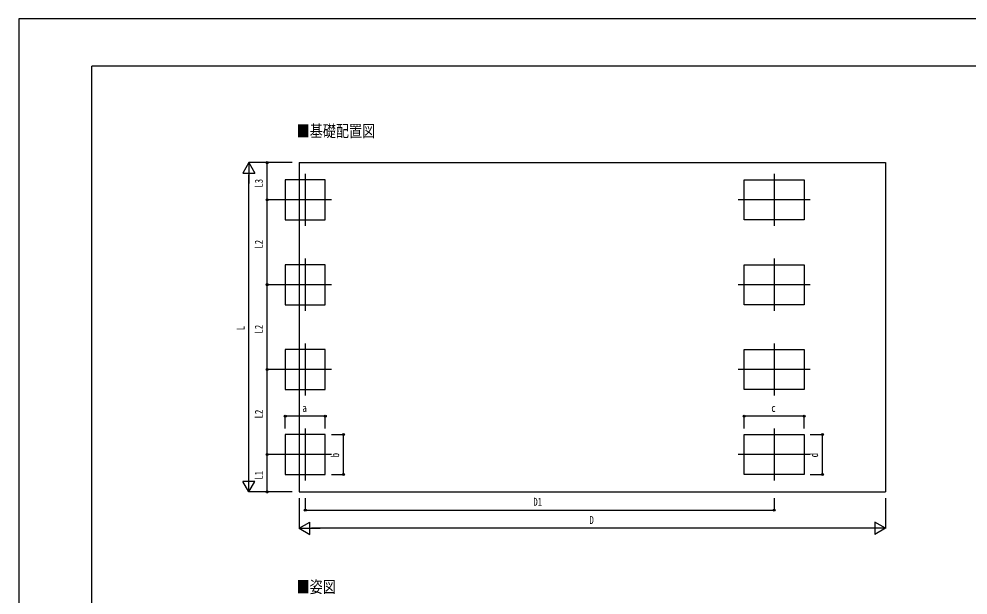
# Model space of a CAD drawing. Units: millimetres, scale not verified. Extents: x -16820 to 16820, y -11880 to 11880.
# Drawn here: x -16820 to -1163, y 2378 to 11880 of the extents above; entities that cross this region are included whole.
import ezdxf
from ezdxf.enums import TextEntityAlignment as Align

# ---------------------------------------------------------------- set-up
doc = ezdxf.new("R2010")
doc.units = ezdxf.units.MM
doc.header["$LTSCALE"] = 50
for name, color, linetype in [('0-2_USER1', 3, 'Continuous'), ('0-3_YKK_12', 2, 'Continuous'), ('0-5_YKK_A1', 4, 'Continuous'), ('0-6_YKK_D', 6, 'Continuous'), ('0-7_YKK_ZWAK', 7, 'Continuous')]:
    doc.layers.add(name, color=color, linetype=linetype)
doc.styles.add('ＭＳ ゴシック', font='')
doc.styles.get('ＭＳ ゴシック').set_extended_font_data('MS Gothic')

msp = doc.modelspace()

# ---------------------------------------------------------------- linework, layer by layer
at = {"layer": '0-3_YKK_12'}
for p, q in [((-12096.42, 9327.29), (-12096.42, 8467.29)), ((-4359.92, 9327.29), (-4359.92, 8467.29)), ((-11666.42, 8897.29), (-12526.42, 8897.29)), ((-3764.92, 8897.29), (-4954.92, 8897.29)), ((-12096.42, 7927.29), (-12096.42, 7067.29)), ((-4359.92, 7927.29), (-4359.92, 7067.29)), ((-11666.42, 7497.29), (-12526.42, 7497.29)), ((-3764.92, 7497.29), (-4954.92, 7497.29)), ((-12096.42, 6527.29), (-12096.42, 5667.29)), ((-4359.92, 6527.29), (-4359.92, 5667.29)), ((-11666.42, 6097.29), (-12526.42, 6097.29)), ((-3764.92, 6097.29), (-4954.92, 6097.29)), ((-12096.42, 5127.29), (-12096.42, 4267.29)), ((-4359.92, 5127.29), (-4359.92, 4267.29)), ((-11666.42, 4697.29), (-12526.42, 4697.29)), ((-3764.92, 4697.29), (-4954.92, 4697.29))]:
    msp.add_line(p, q, dxfattribs=at)
at = {"layer": '0-5_YKK_A1'}
for p, q in [((-12194.92, 9510.29), (-12194.92, 4078.29)), ((-12426.42, 5027.29), (-12426.42, 4367.29)), ((-12194.92, 4078.29), (-2524.92, 4078.29))]:
    msp.add_line(p, q, dxfattribs=at)
msp.add_lwpolyline([(-12194.92, 9510.29), (-2524.92, 9510.29), (-2524.92, 4078.29)], dxfattribs=at)
for points in [[(-11766.42, 8567.29), (-11766.42, 9227.29), (-12426.42, 9227.29), (-12426.42, 8567.29)], [(-4854.92, 9227.29), (-3864.92, 9227.29), (-3864.92, 8567.29), (-4854.92, 8567.29)], [(-11766.42, 7167.29), (-11766.42, 7827.29), (-12426.42, 7827.29), (-12426.42, 7167.29)], [(-4854.92, 7827.29), (-3864.92, 7827.29), (-3864.92, 7167.29), (-4854.92, 7167.29)], [(-11766.42, 5767.29), (-11766.42, 6427.29), (-12426.42, 6427.29), (-12426.42, 5767.29)], [(-4854.92, 6427.29), (-3864.92, 6427.29), (-3864.92, 5767.29), (-4854.92, 5767.29)], [(-11766.42, 4367.29), (-11766.42, 5027.29), (-12426.42, 5027.29), (-12426.42, 4367.29)], [(-4854.92, 5027.29), (-3864.92, 5027.29), (-3864.92, 4367.29), (-4854.92, 4367.29)]]:
    msp.add_lwpolyline(points, close=True, dxfattribs=at)
at = {"layer": '0-6_YKK_D'}
for p, q in [((-13026.42, 9510.29), (-13126.42, 9337.08)), ((-12311.92, 9510.29), (-13027.42, 9510.29)), ((-13026.42, 9510.29), (-12926.42, 9337.08)), ((-13026.42, 9510.29), (-13026.42, 9163.88)), ((-12311.92, 9510.29), (-12727.42, 9510.29)), ((-12726.42, 8897.29), (-12726.42, 9510.29)), ((-13126.42, 9337.08), (-12926.42, 9337.08)), ((-13026.42, 4278.29), (-13026.42, 9310.29)), ((-12527.42, 8897.29), (-12727.42, 8897.29)), ((-12527.42, 8897.29), (-12727.42, 8897.29)), ((-12726.42, 7497.29), (-12726.42, 8897.29)), ((-12527.42, 7497.29), (-12727.42, 7497.29)), ((-12527.42, 7497.29), (-12727.42, 7497.29)), ((-12726.42, 6097.29), (-12726.42, 7497.29)), ((-12527.42, 6097.29), (-12727.42, 6097.29)), ((-12527.42, 6097.29), (-12727.42, 6097.29)), ((-12726.42, 4697.29), (-12726.42, 6097.29)), ((-12426.42, 5127.29), (-12426.42, 5328.29)), ((-11766.42, 5327.29), (-12426.42, 5327.29)), ((-11766.42, 5127.29), (-11766.42, 5328.29)), ((-4854.92, 5127.29), (-4854.92, 5328.29)), ((-3864.92, 5327.29), (-4854.92, 5327.29)), ((-3864.92, 5127.29), (-3864.92, 5328.29)), ((-11666.42, 5027.29), (-11465.42, 5027.29)), ((-11466.42, 4367.29), (-11466.42, 5027.29)), ((-3764.92, 5027.29), (-3563.92, 5027.29)), ((-3564.92, 4367.29), (-3564.92, 5027.29)), ((-12527.42, 4697.29), (-12727.42, 4697.29)), ((-12527.42, 4697.29), (-12727.42, 4697.29)), ((-12726.42, 4078.29), (-12726.42, 4697.29)), ((-13026.42, 4078.29), (-13026.42, 4424.7)), ((-13026.42, 4078.29), (-13126.42, 4251.49)), ((-12926.42, 4251.49), (-13126.42, 4251.49)), ((-13026.42, 4078.29), (-12926.42, 4251.49)), ((-11666.42, 4367.29), (-11465.42, 4367.29)), ((-3764.92, 4367.29), (-3563.92, 4367.29)), ((-12311.92, 4078.29), (-13027.42, 4078.29)), ((-12311.92, 4078.29), (-12727.42, 4078.29)), ((-12194.92, 3978.29), (-12194.92, 3477.29)), ((-12096.42, 3978.29), (-12096.42, 3777.29)), ((-4359.92, 3978.29), (-4359.92, 3777.29)), ((-2524.92, 3978.29), (-2524.92, 3477.29)), ((-12096.42, 3778.29), (-4359.92, 3778.29)), ((-12194.92, 3478.29), (-12021.72, 3578.29)), ((-12194.92, 3478.29), (-12021.72, 3378.29)), ((-12194.92, 3478.29), (-11848.51, 3478.29)), ((-12021.72, 3378.29), (-12021.72, 3578.29)), ((-2724.92, 3478.29), (-11994.92, 3478.29)), ((-2524.92, 3478.29), (-2871.33, 3478.29)), ((-2524.92, 3478.29), (-2698.13, 3578.29)), ((-2698.13, 3578.29), (-2698.13, 3378.29)), ((-2524.92, 3478.29), (-2698.13, 3378.29))]:
    msp.add_line(p, q, dxfattribs=at)
for centre in [(-12726.42, 9510.29), (-12726.42, 8897.29), (-12726.42, 8897.29), (-12726.42, 7497.29), (-12726.42, 7497.29), (-12726.42, 6097.29), (-12726.42, 6097.29), (-12426.42, 5327.29), (-11766.42, 5327.29), (-4854.92, 5327.29), (-3864.92, 5327.29), (-11466.42, 5027.29), (-3564.92, 5027.29), (-12726.42, 4697.29), (-12726.42, 4697.29), (-11466.42, 4367.29), (-3564.92, 4367.29), (-12726.42, 4078.29), (-12096.42, 3778.29), (-4359.92, 3778.29)]:
    msp.add_circle(centre, 17, dxfattribs=at)
at = {"layer": '0-7_YKK_ZWAK'}
for p in [(15580.08, 11100), (-15619.92, -10100)]:
    msp.add_line(p, (-15619.92, 11100), dxfattribs=at)
msp.add_lwpolyline([(-16820, -11880), (16820, -11880), (16820, 11880), (-16820, 11880)], close=True, dxfattribs=at)

# ---------------------------------------------------------------- texts
at = {"layer": '0-2_USER1', "style": 'ＭＳ ゴシック', "width": 0.8}
for s, p in [('■基礎配置図', (-12239.49, 9874.58)), ('■姿図', (-12240.68, 2354.05))]:
    msp.add_text(s, height=197.9, dxfattribs=at).set_placement(p, align=Align.BOTTOM_LEFT)
at = {"layer": '0-6_YKK_D', "style": 'ＭＳ ゴシック', "width": 0.8}
for s, p in [('L3', (-12758.42, 9098.19)), ('L2', (-12758.42, 8091.69)), ('L', (-13058.42, 6746.29)), ('L2', (-12758.42, 6691.69)), ('L2', (-12758.42, 5291.69)), ('b', (-11498.42, 4649.29)), ('d', (-3596.92, 4649.29)), ('L1', (-12758.42, 4282.19))]:
    msp.add_text(s, height=132, rotation=90, dxfattribs=at).set_placement(p, align=Align.BOTTOM_LEFT)
for s, p in [('a', (-12144.42, 5359.29)), ('c', (-4407.92, 5359.29)), ('D1', (-8333.77, 3810.29)), ('D', (-7407.92, 3510.29))]:
    msp.add_text(s, height=132, dxfattribs=at).set_placement(p, align=Align.BOTTOM_LEFT)

doc.saveas('drawing.dxf')
